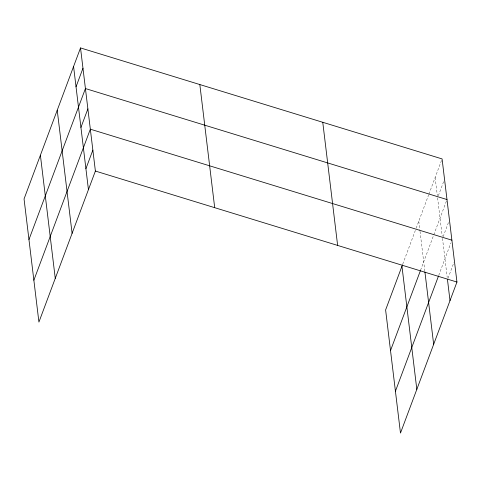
<?xml version="1.0" encoding="UTF-8"?>
<svg xmlns="http://www.w3.org/2000/svg" width="481" height="481" viewBox="0 0 481 481"><rect width="100%" height="100%" fill="white"/><g stroke="black" fill="none" stroke-linecap="round" stroke-linejoin="round"><path stroke-width="0.36" stroke-dasharray="2.4 1.8" d="M402.747 264.129L415.903 228.944M416.161 228.241L428.649 194.841M428.914 194.144L441.823 159.608M438.359 195.749L443.765 181.301M420.544 270.28L446.729 200.24M448.412 222.619L442.496 238.444L447.216 277.525M438.726 275.409L450.865 242.935M447.991 278.313L453.908 262.488M435.137 177.495L437.325 195.635M437.59 197.811L442.231 236.267M418.795 221.206L419.931 230.633M420.021 231.361L424.837 271.266"/><path stroke-width="0.72" d="M80.519 47.926L24.05 198.954L38.919 322.084L95.388 171.05L80.519 47.926L442.081 158.916L456.95 282.046L400.481 433.074L385.612 309.95L402.483 264.833M76.028 86.82L82.972 68.242M28.956 239.586L85.426 88.558L446.987 199.549M80.934 127.447L87.879 108.874M33.862 280.219L90.332 129.191L451.893 240.181M85.913 168.699L92.857 150.12M390.518 350.577L420.544 270.28M395.43 391.209L438.468 276.1M95.388 171.05L456.95 282.046M447.474 279.689L450.006 300.619M424.927 271.993L433.664 344.33M401.96 266.24L416.823 389.363M322.763 122.294L337.632 245.418M199.831 84.554L214.7 207.678M73.575 66.504L88.438 189.628M57.227 110.209L72.096 233.339M40.392 155.243L55.261 278.373"/></g></svg>
